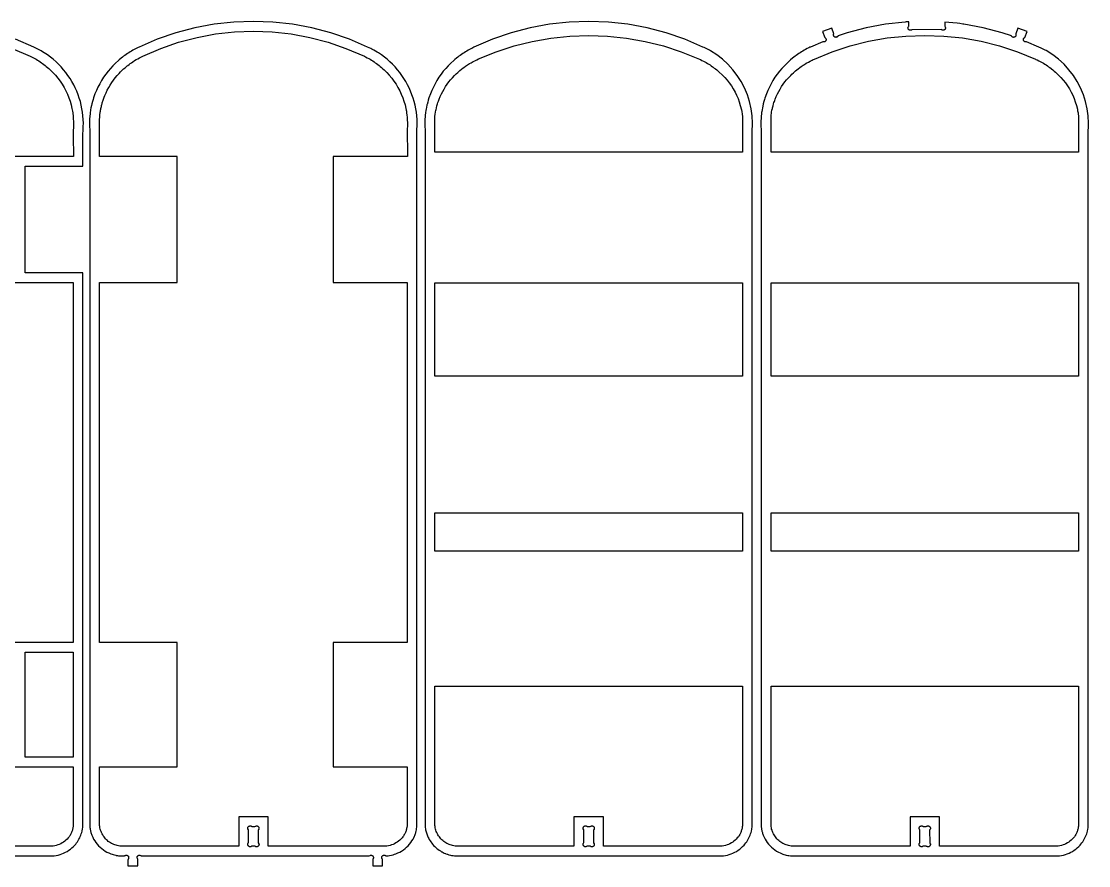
# Model space of a CAD drawing. Extents: x 141.1 to 183.9, y -70.4 to -35.8.
# Drawn here: x 170.03 to 183.63, y -58.2 to -47.43 of the extents above; entities that cross this region are included whole.
import ezdxf

# ---------------------------------------------------------------- set-up
doc = ezdxf.new("R2010")
doc.units = 0
doc.layers.add('SECTIONCUTEDGES', color=18, linetype='CONTINUOUS')

msp = doc.modelspace()

# ---------------------------------------------------------------- linework, layer by layer
at = {"layer": 'SECTIONCUTEDGES'}
for points in [[(171.392, -58.198), (171.517, -58.198), (171.517, -58.116), (171.516, -58.114), (171.513, -58.108), (171.51, -58.103), (171.509, -58.101), (171.508, -58.098), (171.508, -58.095), (171.508, -58.092), (171.508, -58.091), (171.509, -58.088), (171.51, -58.085), (171.511, -58.082), (171.512, -58.079), (171.514, -58.077), (171.516, -58.075), (171.518, -58.073), (171.52, -58.071), (171.522, -58.069), (171.525, -58.067), (171.527, -58.066), (171.53, -58.065), (171.535, -58.064), (171.539, -58.064), (171.542, -58.064), (171.545, -58.064), (171.55, -58.066), (171.552, -58.066), (171.557, -58.069), (171.561, -58.073), (171.561, -58.073), (174.466, -58.073), (174.467, -58.073), (174.477, -58.067), (174.481, -58.065), (174.482, -58.065), (174.485, -58.064), (174.488, -58.064), (174.49, -58.064), (174.492, -58.064), (174.495, -58.064), (174.497, -58.065), (174.499, -58.066), (174.501, -58.067), (174.503, -58.068), (174.505, -58.069), (174.507, -58.07), (174.509, -58.072), (174.51, -58.073), (174.512, -58.075), (174.514, -58.078), (174.515, -58.08), (174.517, -58.083), (174.518, -58.086), (174.519, -58.09), (174.519, -58.091), (174.519, -58.095), (174.519, -58.098), (174.519, -58.101), (174.518, -58.103), (174.517, -58.106), (174.516, -58.109), (174.514, -58.112), (174.513, -58.113), (174.511, -58.115), (174.511, -58.116), (174.51, -58.117), (174.51, -58.198), (174.635, -58.198), (174.635, -58.117), (174.634, -58.115), (174.628, -58.105), (174.627, -58.102), (174.626, -58.099), (174.626, -58.096), (174.626, -58.093), (174.626, -58.091), (174.626, -58.088), (174.627, -58.086), (174.628, -58.084), (174.628, -58.082), (174.63, -58.08), (174.631, -58.078), (174.632, -58.076), (174.634, -58.074), (174.635, -58.073), (174.637, -58.071), (174.64, -58.069), (174.643, -58.067), (174.647, -58.065), (174.652, -58.064), (174.653, -58.064), (174.658, -58.064), (174.663, -58.064), (174.664, -58.065), (174.669, -58.066), (174.673, -58.068), (174.678, -58.072), (174.68, -58.073), (174.684, -58.074), (174.688, -58.074), (174.706, -58.072), (174.725, -58.069), (174.75, -58.064), (174.773, -58.058), (174.79, -58.052), (174.804, -58.047), (174.831, -58.036), (174.855, -58.024), (174.878, -58.011), (174.901, -57.996), (174.922, -57.98), (174.942, -57.962), (174.961, -57.944), (174.979, -57.924), (174.996, -57.903), (175.011, -57.881), (175.025, -57.858), (175.034, -57.841), (175.042, -57.823), (175.047, -57.812), (175.051, -57.8), (175.055, -57.788), (175.059, -57.777), (175.062, -57.765), (175.064, -57.759), (175.068, -57.739), (175.07, -57.728), (175.073, -57.703), (175.073, -57.697), (175.073, -48.837), (175.074, -48.819), (175.074, -48.81), (175.078, -48.763), (175.078, -48.754), (175.078, -48.731), (175.077, -48.685), (175.073, -48.638), (175.068, -48.592), (175.06, -48.547), (175.051, -48.501), (175.04, -48.456), (175.027, -48.412), (175.011, -48.368), (174.994, -48.325), (174.976, -48.282), (174.955, -48.241), (174.933, -48.2), (174.908, -48.161), (174.883, -48.122), (174.855, -48.085), (174.826, -48.049), (174.796, -48.014), (174.764, -47.98), (174.73, -47.948), (174.695, -47.917), (174.659, -47.888), (174.622, -47.861), (174.584, -47.835), (174.569, -47.826), (174.546, -47.812), (174.524, -47.799), (174.5, -47.787), (174.485, -47.779), (174.465, -47.769), (174.446, -47.76), (174.215, -47.661), (173.978, -47.579), (173.736, -47.515), (173.489, -47.469), (173.24, -47.442), (172.99, -47.433), (172.74, -47.442), (172.491, -47.469), (172.244, -47.515), (172.002, -47.579), (171.765, -47.661), (171.535, -47.76), (171.524, -47.765), (171.488, -47.783), (171.47, -47.793), (171.453, -47.802), (171.436, -47.812), (171.419, -47.823), (171.402, -47.833), (171.385, -47.844), (171.369, -47.855), (171.353, -47.867), (171.337, -47.878), (171.321, -47.89), (171.305, -47.903), (171.281, -47.923), (171.27, -47.932), (171.235, -47.964), (171.201, -47.998), (171.168, -48.033), (171.138, -48.07), (171.109, -48.107), (171.081, -48.146), (171.056, -48.187), (171.032, -48.228), (171.01, -48.27), (170.99, -48.314), (170.972, -48.358), (170.954, -48.41), (170.948, -48.428), (170.941, -48.454), (170.933, -48.484), (170.928, -48.507), (170.921, -48.537), (170.917, -48.559), (170.915, -48.571), (170.912, -48.593), (170.909, -48.615), (170.907, -48.637), (170.906, -48.649), (170.904, -48.671), (170.903, -48.7), (170.902, -48.729), (170.902, -48.74), (170.903, -48.766), (170.903, -48.783), (170.905, -48.808), (170.906, -48.834), (170.907, -48.842), (170.907, -57.7), (170.907, -57.704), (170.908, -57.713), (170.91, -57.725), (170.911, -57.735), (170.913, -57.746), (170.916, -57.756), (170.918, -57.766), (170.921, -57.776), (170.924, -57.787), (170.928, -57.797), (170.931, -57.807), (170.935, -57.816), (170.939, -57.826), (170.944, -57.836), (170.949, -57.846), (170.955, -57.858), (170.969, -57.881), (170.984, -57.903), (171.001, -57.924), (171.019, -57.944), (171.038, -57.962), (171.058, -57.98), (171.079, -57.996), (171.102, -58.011), (171.125, -58.024), (171.149, -58.036), (171.175, -58.047), (171.189, -58.052), (171.203, -58.057), (171.219, -58.061), (171.236, -58.065), (171.24, -58.066), (171.259, -58.069), (171.273, -58.071), (171.291, -58.073), (171.312, -58.074), (171.316, -58.074), (171.33, -58.073), (171.344, -58.073), (171.348, -58.071), (171.351, -58.07), (171.357, -58.067), (171.359, -58.066), (171.363, -58.065), (171.366, -58.064), (171.369, -58.064), (171.373, -58.064), (171.376, -58.064), (171.379, -58.065), (171.382, -58.066), (171.385, -58.068), (171.388, -58.069), (171.39, -58.071), (171.393, -58.073), (171.395, -58.076), (171.397, -58.078), (171.398, -58.081), (171.399, -58.084), (171.4, -58.087), (171.401, -58.09), (171.401, -58.093), (171.401, -58.097), (171.401, -58.1), (171.4, -58.103), (171.4, -58.106), (171.398, -58.109), (171.395, -58.114), (171.393, -58.117), (171.392, -58.117)], [(175.515, -58.066), (175.53, -58.069), (175.537, -58.07), (175.552, -58.072), (175.567, -58.073), (178.957, -58.073), (178.98, -58.071), (179.004, -58.067), (179.029, -58.062), (179.053, -58.056), (179.077, -58.048), (179.1, -58.038), (179.123, -58.027), (179.144, -58.015), (179.165, -58.002), (179.186, -57.987), (179.205, -57.971), (179.223, -57.954), (179.241, -57.936), (179.253, -57.922), (179.264, -57.907), (179.275, -57.892), (179.285, -57.876), (179.295, -57.86), (179.303, -57.844), (179.311, -57.827), (179.319, -57.81), (179.325, -57.792), (179.331, -57.775), (179.336, -57.757), (179.341, -57.733), (179.342, -57.724), (179.345, -57.708), (179.346, -57.701), (179.346, -57.697), (179.346, -48.838), (179.346, -48.829), (179.347, -48.807), (179.35, -48.771), (179.351, -48.744), (179.351, -48.731), (179.346, -48.638), (179.333, -48.547), (179.312, -48.456), (179.284, -48.368), (179.248, -48.282), (179.205, -48.2), (179.155, -48.122), (179.099, -48.049), (179.036, -47.98), (178.968, -47.917), (178.894, -47.861), (178.813, -47.809), (178.801, -47.801), (178.777, -47.789), (178.735, -47.768), (178.718, -47.76), (178.487, -47.661), (178.25, -47.579), (178.008, -47.515), (177.762, -47.469), (177.513, -47.442), (177.262, -47.433), (177.012, -47.442), (176.763, -47.469), (176.517, -47.515), (176.274, -47.579), (176.038, -47.661), (175.799, -47.763), (175.788, -47.769), (175.772, -47.777), (175.76, -47.783), (175.743, -47.793), (175.725, -47.802), (175.708, -47.812), (175.691, -47.823), (175.674, -47.833), (175.658, -47.844), (175.642, -47.855), (175.625, -47.867), (175.609, -47.878), (175.594, -47.89), (175.578, -47.903), (175.555, -47.921), (175.542, -47.932), (175.507, -47.964), (175.473, -47.998), (175.441, -48.033), (175.41, -48.07), (175.381, -48.107), (175.354, -48.146), (175.328, -48.187), (175.305, -48.228), (175.283, -48.27), (175.263, -48.314), (175.245, -48.358), (175.226, -48.41), (175.218, -48.436), (175.211, -48.462), (175.204, -48.492), (175.202, -48.499), (175.195, -48.53), (175.192, -48.548), (175.188, -48.571), (175.185, -48.593), (175.183, -48.604), (175.18, -48.626), (175.178, -48.649), (175.176, -48.682), (175.175, -48.711), (175.174, -48.734), (175.175, -48.761), (175.176, -48.787), (175.178, -48.804), (175.178, -48.821), (175.179, -48.842), (175.179, -57.698), (175.18, -57.712), (175.182, -57.726), (175.185, -57.739), (175.187, -57.752), (175.191, -57.765), (175.194, -57.778), (175.198, -57.791), (175.203, -57.804), (175.208, -57.816), (175.213, -57.828), (175.219, -57.84), (175.225, -57.852), (175.231, -57.864), (175.241, -57.88), (175.251, -57.895), (175.263, -57.91), (175.274, -57.925), (175.287, -57.939), (175.3, -57.952), (175.313, -57.965), (175.328, -57.977), (175.342, -57.989), (175.357, -58), (175.373, -58.01), (175.389, -58.02), (175.396, -58.023), (175.409, -58.03), (175.423, -58.037), (175.436, -58.043), (175.443, -58.046), (175.458, -58.051), (175.465, -58.053), (175.479, -58.058), (175.486, -58.06), (175.501, -58.063)], [(179.799, -58.067), (179.813, -58.069), (179.832, -58.072), (179.849, -58.073), (183.239, -58.073), (183.261, -58.071), (183.286, -58.067), (183.31, -58.062), (183.335, -58.056), (183.358, -58.048), (183.382, -58.038), (183.404, -58.027), (183.426, -58.015), (183.447, -58.002), (183.467, -57.987), (183.487, -57.971), (183.505, -57.954), (183.522, -57.936), (183.534, -57.922), (183.546, -57.907), (183.557, -57.892), (183.567, -57.876), (183.576, -57.86), (183.585, -57.844), (183.593, -57.827), (183.6, -57.81), (183.607, -57.792), (183.612, -57.775), (183.617, -57.757), (183.623, -57.731), (183.626, -57.714), (183.627, -57.704), (183.627, -57.697), (183.627, -48.838), (183.628, -48.815), (183.63, -48.793), (183.631, -48.78), (183.632, -48.753), (183.632, -48.733), (183.627, -48.638), (183.614, -48.547), (183.594, -48.456), (183.565, -48.368), (183.53, -48.282), (183.487, -48.2), (183.437, -48.122), (183.38, -48.049), (183.318, -47.98), (183.249, -47.917), (183.176, -47.861), (183.091, -47.806), (183.077, -47.799), (183.071, -47.795), (183.029, -47.774), (182.999, -47.76), (182.842, -47.693), (182.831, -47.695), (182.827, -47.695), (182.824, -47.694), (182.821, -47.693), (182.819, -47.693), (182.816, -47.691), (182.814, -47.69), (182.811, -47.688), (182.809, -47.685), (182.807, -47.683), (182.805, -47.68), (182.804, -47.677), (182.803, -47.674), (182.802, -47.671), (182.802, -47.667), (182.802, -47.664), (182.802, -47.661), (182.803, -47.658), (182.804, -47.653), (182.806, -47.65), (182.808, -47.646), (182.809, -47.645), (182.814, -47.641), (182.817, -47.639), (182.819, -47.639), (182.82, -47.638), (182.847, -47.561), (182.729, -47.52), (182.704, -47.592), (182.705, -47.603), (182.706, -47.607), (182.706, -47.612), (182.705, -47.615), (182.704, -47.618), (182.703, -47.62), (182.702, -47.622), (182.701, -47.624), (182.7, -47.626), (182.698, -47.627), (182.696, -47.629), (182.695, -47.63), (182.693, -47.632), (182.691, -47.633), (182.689, -47.634), (182.687, -47.635), (182.683, -47.636), (182.679, -47.636), (182.676, -47.637), (182.672, -47.636), (182.669, -47.636), (182.666, -47.635), (182.664, -47.634), (182.661, -47.633), (182.658, -47.631), (182.656, -47.629), (182.653, -47.627), (182.652, -47.626), (182.65, -47.623), (182.649, -47.622), (182.648, -47.62), (182.648, -47.619), (182.532, -47.579), (182.29, -47.515), (182.04, -47.469), (182.027, -47.467), (181.992, -47.462), (181.958, -47.458), (181.903, -47.453), (181.849, -47.448), (181.799, -47.442), (181.8, -47.495), (181.804, -47.503), (181.806, -47.508), (181.807, -47.51), (181.808, -47.514), (181.808, -47.517), (181.808, -47.521), (181.807, -47.524), (181.806, -47.527), (181.805, -47.53), (181.803, -47.533), (181.8, -47.538), (181.798, -47.54), (181.793, -47.543), (181.788, -47.546), (181.784, -47.547), (181.779, -47.547), (181.775, -47.547), (181.772, -47.547), (181.768, -47.546), (181.761, -47.543), (181.757, -47.54), (181.756, -47.539), (181.755, -47.538), (181.382, -47.539), (181.379, -47.542), (181.376, -47.544), (181.373, -47.545), (181.37, -47.546), (181.368, -47.547), (181.365, -47.547), (181.361, -47.547), (181.358, -47.547), (181.356, -47.547), (181.353, -47.546), (181.35, -47.545), (181.348, -47.545), (181.345, -47.543), (181.342, -47.541), (181.34, -47.539), (181.338, -47.537), (181.336, -47.534), (181.334, -47.531), (181.332, -47.527), (181.331, -47.522), (181.33, -47.516), (181.331, -47.511), (181.332, -47.508), (181.337, -47.5), (181.339, -47.495), (181.339, -47.494), (181.339, -47.44), (181.309, -47.441), (181.294, -47.442), (181.045, -47.469), (180.799, -47.515), (180.557, -47.579), (180.44, -47.619), (180.439, -47.62), (180.43, -47.63), (180.426, -47.633), (180.423, -47.635), (180.421, -47.636), (180.418, -47.636), (180.416, -47.636), (180.414, -47.637), (180.412, -47.637), (180.409, -47.636), (180.407, -47.636), (180.405, -47.636), (180.403, -47.635), (180.4, -47.634), (180.398, -47.633), (180.396, -47.632), (180.393, -47.63), (180.391, -47.628), (180.388, -47.625), (180.387, -47.624), (180.385, -47.621), (180.384, -47.618), (180.383, -47.615), (180.382, -47.611), (180.381, -47.608), (180.381, -47.605), (180.382, -47.601), (180.382, -47.598), (180.384, -47.594), (180.384, -47.593), (180.384, -47.592), (180.359, -47.52), (180.241, -47.561), (180.269, -47.638), (180.27, -47.639), (180.278, -47.646), (180.281, -47.649), (180.283, -47.652), (180.284, -47.654), (180.285, -47.658), (180.286, -47.661), (180.286, -47.662), (180.286, -47.666), (180.286, -47.669), (180.286, -47.672), (180.285, -47.675), (180.283, -47.678), (180.282, -47.681), (180.28, -47.684), (180.278, -47.686), (180.276, -47.688), (180.273, -47.69), (180.27, -47.692), (180.266, -47.694), (180.263, -47.695), (180.258, -47.696), (180.254, -47.696), (180.25, -47.695), (180.246, -47.694), (180.245, -47.693), (180.244, -47.693), (180.089, -47.76), (180.079, -47.764), (180.068, -47.77), (180.046, -47.781), (180.024, -47.793), (180.007, -47.802), (179.99, -47.812), (179.973, -47.823), (179.956, -47.833), (179.939, -47.844), (179.923, -47.855), (179.907, -47.867), (179.891, -47.878), (179.875, -47.89), (179.859, -47.903), (179.833, -47.924), (179.827, -47.93), (179.789, -47.964), (179.755, -47.998), (179.722, -48.033), (179.692, -48.07), (179.663, -48.107), (179.635, -48.146), (179.61, -48.187), (179.586, -48.228), (179.564, -48.27), (179.544, -48.314), (179.526, -48.358), (179.507, -48.414), (179.502, -48.428), (179.495, -48.454), (179.487, -48.484), (179.48, -48.515), (179.475, -48.537), (179.471, -48.559), (179.468, -48.582), (179.466, -48.593), (179.463, -48.615), (179.461, -48.637), (179.459, -48.66), (179.458, -48.671), (179.457, -48.7), (179.456, -48.711), (179.456, -48.734), (179.456, -48.753), (179.457, -48.778), (179.459, -48.804), (179.46, -48.812), (179.46, -48.838), (179.461, -57.7), (179.461, -57.705), (179.463, -57.717), (179.464, -57.725), (179.465, -57.735), (179.467, -57.746), (179.47, -57.756), (179.472, -57.766), (179.475, -57.776), (179.478, -57.787), (179.482, -57.797), (179.485, -57.807), (179.489, -57.816), (179.493, -57.826), (179.498, -57.836), (179.506, -57.851), (179.509, -57.858), (179.523, -57.881), (179.538, -57.903), (179.555, -57.924), (179.573, -57.944), (179.592, -57.962), (179.612, -57.98), (179.633, -57.996), (179.656, -58.011), (179.679, -58.024), (179.703, -58.036), (179.728, -58.047), (179.734, -58.049), (179.75, -58.054), (179.764, -58.059), (179.78, -58.063)], [(171.271, -57.945), (171.256, -57.941), (171.241, -57.938), (171.226, -57.933), (171.211, -57.927), (171.196, -57.921), (171.182, -57.914), (171.168, -57.906), (171.155, -57.897), (171.142, -57.888), (171.13, -57.878), (171.119, -57.867), (171.107, -57.855), (171.097, -57.843), (171.087, -57.831), (171.078, -57.818), (171.07, -57.804), (171.062, -57.79), (171.055, -57.776), (171.049, -57.761), (171.044, -57.746), (171.039, -57.731), (171.036, -57.715), (171.032, -57.691), (171.031, -57.689), (171.031, -56.939), (172.019, -56.939), (172.019, -55.353), (171.031, -55.353), (171.031, -50.764), (172.019, -50.764), (172.019, -49.157), (171.028, -49.157), (171.029, -49.056), (171.03, -48.936), (171.03, -48.9), (171.029, -48.84), (171.028, -48.758), (171.028, -48.732), (171.029, -48.712), (171.03, -48.692), (171.031, -48.671), (171.032, -48.661), (171.033, -48.641), (171.036, -48.621), (171.038, -48.601), (171.04, -48.589), (171.041, -48.577), (171.043, -48.565), (171.046, -48.554), (171.048, -48.542), (171.05, -48.53), (171.053, -48.518), (171.056, -48.507), (171.059, -48.495), (171.062, -48.484), (171.065, -48.472), (171.069, -48.458), (171.072, -48.449), (171.08, -48.427), (171.089, -48.401), (171.097, -48.38), (171.113, -48.344), (171.129, -48.31), (171.147, -48.277), (171.166, -48.245), (171.186, -48.214), (171.208, -48.183), (171.23, -48.154), (171.254, -48.125), (171.28, -48.096), (171.298, -48.078), (171.312, -48.063), (171.337, -48.04), (171.355, -48.024), (171.37, -48.012), (171.384, -48), (171.392, -47.994), (171.406, -47.982), (171.421, -47.971), (171.437, -47.96), (171.456, -47.947), (171.476, -47.934), (171.497, -47.921), (171.517, -47.909), (171.538, -47.898), (171.572, -47.88), (171.583, -47.875), (171.81, -47.777), (172.038, -47.699), (172.272, -47.637), (172.509, -47.593), (172.749, -47.566), (172.99, -47.557), (173.231, -47.566), (173.471, -47.593), (173.708, -47.637), (173.942, -47.699), (174.17, -47.777), (174.404, -47.878), (174.42, -47.886), (174.439, -47.896), (174.459, -47.907), (174.477, -47.917), (174.494, -47.928), (174.51, -47.938), (174.527, -47.949), (174.543, -47.96), (174.559, -47.972), (174.575, -47.984), (174.591, -47.996), (174.606, -48.008), (174.622, -48.021), (174.637, -48.034), (174.655, -48.051), (174.69, -48.086), (174.722, -48.121), (174.753, -48.158), (174.781, -48.196), (174.808, -48.235), (174.832, -48.276), (174.854, -48.319), (174.875, -48.362), (174.893, -48.406), (174.908, -48.451), (174.922, -48.497), (174.933, -48.543), (174.937, -48.564), (174.94, -48.58), (174.943, -48.601), (174.946, -48.628), (174.949, -48.656), (174.95, -48.685), (174.952, -48.729), (174.952, -48.773), (174.951, -48.799), (174.952, -49.157), (174.008, -49.157), (174.008, -50.764), (174.949, -50.764), (174.949, -55.353), (174.008, -55.353), (174.008, -56.939), (174.949, -56.939), (174.949, -57.688), (174.945, -57.713), (174.943, -57.723), (174.941, -57.734), (174.938, -57.744), (174.935, -57.754), (174.931, -57.764), (174.927, -57.773), (174.923, -57.783), (174.918, -57.793), (174.913, -57.802), (174.908, -57.811), (174.902, -57.82), (174.896, -57.828), (174.884, -57.844), (174.87, -57.859), (174.856, -57.873), (174.84, -57.886), (174.824, -57.898), (174.807, -57.908), (174.789, -57.918), (174.771, -57.926), (174.752, -57.933), (174.733, -57.939), (174.713, -57.944), (174.691, -57.947), (174.685, -57.948), (174.677, -57.948), (173.177, -57.948), (173.177, -57.574), (172.803, -57.574), (172.803, -57.948), (171.301, -57.948), (171.287, -57.947)], [(175.304, -49.1), (175.304, -48.644), (175.307, -48.615), (175.311, -48.591), (175.316, -48.567), (175.317, -48.559), (175.323, -48.534), (175.329, -48.509), (175.336, -48.486), (175.341, -48.469), (175.348, -48.45), (175.357, -48.425), (175.371, -48.392), (175.386, -48.359), (175.402, -48.327), (175.42, -48.296), (175.438, -48.265), (175.459, -48.235), (175.48, -48.206), (175.503, -48.178), (175.527, -48.151), (175.552, -48.124), (175.575, -48.102), (175.595, -48.083), (175.621, -48.061), (175.642, -48.043), (175.664, -48.026), (175.671, -48.021), (175.694, -48.005), (175.719, -47.988), (175.744, -47.972), (175.764, -47.96), (175.79, -47.946), (175.811, -47.935), (175.837, -47.922), (175.857, -47.912), (176.082, -47.821), (176.311, -47.746), (176.544, -47.688), (176.781, -47.646), (177.021, -47.62), (177.262, -47.612), (177.504, -47.62), (177.744, -47.646), (177.981, -47.688), (178.214, -47.746), (178.442, -47.821), (178.674, -47.915), (178.686, -47.921), (178.704, -47.93), (178.723, -47.94), (178.741, -47.949), (178.758, -47.959), (178.775, -47.969), (178.791, -47.979), (178.808, -47.989), (178.824, -48), (178.84, -48.011), (178.848, -48.017), (178.863, -48.028), (178.879, -48.04), (178.894, -48.052), (178.909, -48.065), (178.925, -48.079), (178.962, -48.114), (178.995, -48.147), (179.025, -48.182), (179.054, -48.218), (179.08, -48.256), (179.105, -48.295), (179.127, -48.335), (179.147, -48.376), (179.165, -48.418), (179.181, -48.461), (179.194, -48.504), (179.208, -48.56), (179.213, -48.584), (179.218, -48.617), (179.221, -48.645), (179.221, -49.1)], [(179.585, -49.1), (179.585, -48.645), (179.587, -48.626), (179.59, -48.607), (179.593, -48.591), (179.597, -48.567), (179.602, -48.542), (179.604, -48.534), (179.611, -48.509), (179.617, -48.486), (179.623, -48.469), (179.628, -48.455), (179.632, -48.443), (179.639, -48.425), (179.652, -48.392), (179.667, -48.359), (179.683, -48.327), (179.701, -48.296), (179.72, -48.265), (179.74, -48.235), (179.762, -48.206), (179.784, -48.178), (179.808, -48.151), (179.836, -48.122), (179.851, -48.107), (179.87, -48.089), (179.884, -48.076), (179.898, -48.064), (179.916, -48.049), (179.931, -48.038), (179.953, -48.021), (179.968, -48.01), (179.996, -47.991), (180.01, -47.982), (180.035, -47.966), (180.061, -47.952), (180.082, -47.94), (180.108, -47.927), (180.124, -47.919), (180.138, -47.913), (180.364, -47.821), (180.592, -47.746), (180.826, -47.687), (181.063, -47.645), (181.303, -47.62), (181.544, -47.612), (181.785, -47.62), (182.025, -47.645), (182.262, -47.687), (182.496, -47.746), (182.724, -47.821), (182.953, -47.914), (182.961, -47.918), (182.976, -47.925), (182.996, -47.935), (183.014, -47.944), (183.031, -47.954), (183.048, -47.963), (183.056, -47.968), (183.073, -47.979), (183.089, -47.989), (183.106, -48), (183.122, -48.011), (183.137, -48.023), (183.153, -48.034), (183.16, -48.04), (183.176, -48.052), (183.194, -48.068), (183.209, -48.081), (183.244, -48.113), (183.276, -48.147), (183.307, -48.182), (183.335, -48.218), (183.362, -48.256), (183.386, -48.295), (183.408, -48.335), (183.429, -48.376), (183.447, -48.418), (183.462, -48.461), (183.476, -48.504), (183.488, -48.551), (183.492, -48.572), (183.497, -48.598), (183.498, -48.607), (183.503, -48.645), (183.503, -49.1)], [(175.303, -51.957), (175.303, -50.768), (179.221, -50.768), (179.221, -51.957)], [(179.585, -51.957), (179.585, -50.768), (183.503, -50.768), (183.503, -51.957)], [(175.304, -54.186), (175.304, -53.701), (179.221, -53.701), (179.221, -54.186)], [(179.585, -54.186), (179.585, -53.701), (183.503, -53.701), (183.503, -54.186)], [(170.083, -56.814), (170.083, -55.477), (170.695, -55.477), (170.695, -56.814)], [(175.544, -57.945), (175.528, -57.941), (175.513, -57.938), (175.498, -57.933), (175.483, -57.927), (175.469, -57.921), (175.455, -57.914), (175.441, -57.906), (175.428, -57.897), (175.415, -57.888), (175.403, -57.878), (175.391, -57.867), (175.38, -57.855), (175.369, -57.843), (175.36, -57.831), (175.35, -57.818), (175.342, -57.804), (175.334, -57.79), (175.328, -57.776), (175.321, -57.761), (175.316, -57.746), (175.312, -57.731), (175.308, -57.715), (175.305, -57.696), (175.304, -57.691), (175.304, -57.687), (175.304, -55.911), (179.221, -55.911), (179.221, -57.689), (179.219, -57.703), (179.218, -57.712), (179.216, -57.723), (179.213, -57.734), (179.211, -57.744), (179.207, -57.754), (179.204, -57.764), (179.2, -57.773), (179.196, -57.783), (179.191, -57.793), (179.186, -57.802), (179.18, -57.811), (179.175, -57.82), (179.169, -57.828), (179.156, -57.844), (179.143, -57.859), (179.128, -57.873), (179.113, -57.886), (179.097, -57.898), (179.08, -57.908), (179.062, -57.918), (179.044, -57.926), (179.025, -57.933), (179.006, -57.939), (178.986, -57.944), (178.963, -57.947), (178.953, -57.948), (178.95, -57.948), (177.45, -57.948), (177.45, -57.574), (177.075, -57.574), (177.075, -57.948), (175.573, -57.948), (175.56, -57.947)], [(179.825, -57.945), (179.81, -57.942), (179.795, -57.938), (179.78, -57.933), (179.765, -57.927), (179.75, -57.921), (179.736, -57.914), (179.722, -57.906), (179.709, -57.897), (179.696, -57.888), (179.684, -57.878), (179.673, -57.867), (179.661, -57.855), (179.651, -57.843), (179.641, -57.831), (179.632, -57.818), (179.624, -57.804), (179.616, -57.79), (179.609, -57.776), (179.603, -57.761), (179.598, -57.746), (179.593, -57.731), (179.59, -57.715), (179.587, -57.7), (179.586, -57.691), (179.585, -57.688), (179.585, -55.911), (183.503, -55.911), (183.503, -57.688), (183.502, -57.694), (183.5, -57.707), (183.499, -57.713), (183.497, -57.723), (183.495, -57.734), (183.492, -57.744), (183.489, -57.754), (183.485, -57.764), (183.481, -57.774), (183.477, -57.783), (183.472, -57.793), (183.467, -57.802), (183.462, -57.811), (183.456, -57.82), (183.45, -57.828), (183.438, -57.844), (183.424, -57.859), (183.41, -57.873), (183.394, -57.886), (183.378, -57.898), (183.361, -57.908), (183.343, -57.918), (183.325, -57.926), (183.306, -57.933), (183.287, -57.939), (183.267, -57.944), (183.244, -57.947), (183.234, -57.948), (183.231, -57.948), (181.731, -57.948), (181.731, -57.574), (181.357, -57.574), (181.357, -57.948), (179.855, -57.948), (179.841, -57.947)], [(172.946, -57.957), (172.941, -57.956), (172.938, -57.955), (172.935, -57.954), (172.933, -57.952), (172.931, -57.951), (172.929, -57.949), (172.927, -57.947), (172.925, -57.945), (172.923, -57.943), (172.922, -57.94), (172.921, -57.938), (172.92, -57.935), (172.919, -57.932), (172.919, -57.93), (172.919, -57.926), (172.919, -57.922), (172.92, -57.918), (172.921, -57.916), (172.922, -57.912), (172.924, -57.908), (172.926, -57.906), (172.927, -57.905), (172.928, -57.904), (172.928, -57.742), (172.926, -57.739), (172.92, -57.729), (172.92, -57.728), (172.919, -57.725), (172.918, -57.722), (172.918, -57.72), (172.919, -57.716), (172.919, -57.714), (172.92, -57.712), (172.92, -57.71), (172.921, -57.708), (172.922, -57.706), (172.924, -57.704), (172.925, -57.702), (172.926, -57.7), (172.928, -57.698), (172.93, -57.697), (172.933, -57.695), (172.936, -57.693), (172.939, -57.692), (172.943, -57.691), (172.946, -57.69), (172.949, -57.69), (172.953, -57.69), (172.956, -57.69), (172.958, -57.691), (172.961, -57.692), (172.964, -57.693), (172.967, -57.695), (172.968, -57.696), (172.971, -57.699), (172.972, -57.699), (173.009, -57.699), (173.01, -57.698), (173.022, -57.692), (173.025, -57.69), (173.027, -57.69), (173.03, -57.69), (173.032, -57.69), (173.035, -57.69), (173.037, -57.69), (173.039, -57.691), (173.041, -57.692), (173.043, -57.693), (173.046, -57.694), (173.047, -57.695), (173.049, -57.696), (173.051, -57.698), (173.053, -57.699), (173.054, -57.701), (173.057, -57.704), (173.058, -57.707), (173.06, -57.71), (173.06, -57.712), (173.061, -57.715), (173.061, -57.719), (173.062, -57.722), (173.061, -57.726), (173.061, -57.729), (173.06, -57.732), (173.058, -57.735), (173.057, -57.737), (173.055, -57.739), (173.053, -57.742), (173.052, -57.743), (173.053, -57.905), (173.06, -57.918), (173.06, -57.919), (173.061, -57.922), (173.062, -57.925), (173.062, -57.928), (173.061, -57.931), (173.061, -57.933), (173.06, -57.935), (173.059, -57.937), (173.059, -57.939), (173.058, -57.941), (173.056, -57.943), (173.055, -57.945), (173.053, -57.947), (173.052, -57.949), (173.05, -57.95), (173.048, -57.952), (173.045, -57.953), (173.042, -57.955), (173.039, -57.956), (173.036, -57.957), (173.032, -57.957), (173.029, -57.957), (173.026, -57.957), (173.022, -57.956), (173.021, -57.956), (173.018, -57.955), (173.015, -57.953), (173.012, -57.951), (173.01, -57.95), (173.009, -57.949), (173.008, -57.948), (172.971, -57.948), (172.969, -57.949), (172.958, -57.956), (172.955, -57.957), (172.954, -57.957), (172.951, -57.957)], [(177.216, -57.957), (177.213, -57.956), (177.209, -57.954), (177.205, -57.952), (177.203, -57.951), (177.201, -57.949), (177.199, -57.947), (177.197, -57.944), (177.195, -57.942), (177.194, -57.94), (177.193, -57.937), (177.192, -57.934), (177.191, -57.931), (177.191, -57.929), (177.191, -57.926), (177.191, -57.923), (177.192, -57.918), (177.193, -57.914), (177.194, -57.913), (177.196, -57.909), (177.2, -57.904), (177.2, -57.742), (177.199, -57.741), (177.193, -57.729), (177.192, -57.726), (177.191, -57.723), (177.191, -57.72), (177.191, -57.716), (177.192, -57.714), (177.192, -57.712), (177.193, -57.71), (177.194, -57.708), (177.195, -57.706), (177.196, -57.704), (177.197, -57.702), (177.199, -57.7), (177.201, -57.698), (177.202, -57.697), (177.204, -57.696), (177.207, -57.694), (177.21, -57.692), (177.213, -57.691), (177.217, -57.69), (177.22, -57.69), (177.223, -57.69), (177.227, -57.69), (177.228, -57.69), (177.232, -57.691), (177.235, -57.692), (177.238, -57.694), (177.241, -57.696), (177.242, -57.697), (177.243, -57.698), (177.244, -57.699), (177.244, -57.699), (177.282, -57.698), (177.294, -57.692), (177.295, -57.691), (177.298, -57.69), (177.302, -57.69), (177.305, -57.69), (177.307, -57.69), (177.309, -57.69), (177.312, -57.691), (177.314, -57.692), (177.316, -57.693), (177.318, -57.694), (177.32, -57.695), (177.322, -57.696), (177.324, -57.698), (177.325, -57.699), (177.327, -57.701), (177.329, -57.704), (177.331, -57.707), (177.332, -57.71), (177.333, -57.712), (177.333, -57.715), (177.334, -57.719), (177.334, -57.721), (177.334, -57.724), (177.333, -57.727), (177.333, -57.73), (177.331, -57.734), (177.33, -57.737), (177.328, -57.739), (177.326, -57.741), (177.325, -57.742), (177.325, -57.743), (177.325, -57.905), (177.332, -57.918), (177.332, -57.919), (177.333, -57.922), (177.334, -57.925), (177.334, -57.928), (177.334, -57.931), (177.333, -57.933), (177.333, -57.935), (177.332, -57.937), (177.331, -57.939), (177.33, -57.941), (177.329, -57.943), (177.327, -57.945), (177.326, -57.947), (177.324, -57.949), (177.323, -57.95), (177.319, -57.953), (177.318, -57.953), (177.315, -57.955), (177.312, -57.956), (177.308, -57.957), (177.307, -57.957), (177.303, -57.957), (177.3, -57.957), (177.296, -57.957), (177.293, -57.956), (177.29, -57.955), (177.287, -57.953), (177.284, -57.951), (177.281, -57.949), (177.281, -57.948), (177.244, -57.948), (177.243, -57.949), (177.232, -57.955), (177.229, -57.956), (177.227, -57.957), (177.224, -57.957), (177.221, -57.957)], [(181.499, -57.957), (181.496, -57.956), (181.493, -57.955), (181.49, -57.954), (181.487, -57.952), (181.484, -57.951), (181.482, -57.949), (181.481, -57.947), (181.479, -57.945), (181.478, -57.944), (181.477, -57.942), (181.475, -57.939), (181.475, -57.937), (181.474, -57.935), (181.473, -57.933), (181.473, -57.93), (181.472, -57.928), (181.472, -57.924), (181.473, -57.92), (181.473, -57.919), (181.474, -57.915), (181.476, -57.912), (181.477, -57.909), (181.48, -57.906), (181.481, -57.905), (181.482, -57.904), (181.481, -57.742), (181.478, -57.735), (181.475, -57.729), (181.474, -57.726), (181.473, -57.724), (181.473, -57.721), (181.473, -57.719), (181.473, -57.716), (181.473, -57.714), (181.474, -57.711), (181.475, -57.708), (181.477, -57.705), (181.478, -57.703), (181.48, -57.701), (181.482, -57.698), (181.484, -57.696), (181.487, -57.695), (181.489, -57.693), (181.492, -57.692), (181.495, -57.691), (181.499, -57.69), (181.504, -57.69), (181.505, -57.69), (181.51, -57.69), (181.514, -57.691), (181.516, -57.692), (181.521, -57.695), (181.524, -57.697), (181.525, -57.698), (181.526, -57.699), (181.563, -57.699), (181.568, -57.696), (181.576, -57.692), (181.579, -57.691), (181.582, -57.69), (181.584, -57.69), (181.587, -57.69), (181.59, -57.69), (181.594, -57.691), (181.597, -57.692), (181.6, -57.694), (181.602, -57.695), (181.605, -57.697), (181.607, -57.699), (181.609, -57.702), (181.61, -57.704), (181.612, -57.706), (181.613, -57.709), (181.614, -57.712), (181.615, -57.716), (181.615, -57.719), (181.615, -57.724), (181.615, -57.729), (181.613, -57.733), (181.61, -57.738), (181.608, -57.741), (181.607, -57.742), (181.606, -57.743), (181.607, -57.905), (181.607, -57.907), (181.614, -57.918), (181.615, -57.921), (181.615, -57.924), (181.616, -57.927), (181.615, -57.931), (181.615, -57.933), (181.614, -57.935), (181.613, -57.937), (181.613, -57.939), (181.611, -57.941), (181.61, -57.943), (181.609, -57.945), (181.607, -57.947), (181.606, -57.949), (181.604, -57.95), (181.601, -57.953), (181.598, -57.954), (181.595, -57.956), (181.591, -57.957), (181.588, -57.957), (181.585, -57.957), (181.581, -57.957), (181.578, -57.957), (181.575, -57.956), (181.573, -57.955), (181.57, -57.954), (181.567, -57.952), (181.563, -57.949), (181.562, -57.948), (181.526, -57.948), (181.524, -57.949), (181.511, -57.956), (181.508, -57.957), (181.504, -57.957), (181.502, -57.957)]]:
    msp.add_lwpolyline(points, close=True, dxfattribs=at)
for points in [[(167.039, -58.073), (170.431, -58.073), (170.453, -58.071), (170.478, -58.067), (170.502, -58.062), (170.527, -58.056), (170.55, -58.048), (170.573, -58.038), (170.596, -58.027), (170.618, -58.015), (170.639, -58.002), (170.659, -57.987), (170.678, -57.971), (170.697, -57.954), (170.714, -57.936), (170.726, -57.922), (170.738, -57.907), (170.748, -57.892), (170.759, -57.876), (170.768, -57.86), (170.777, -57.844), (170.785, -57.827), (170.792, -57.81), (170.798, -57.792), (170.804, -57.775), (170.809, -57.757), (170.815, -57.729), (170.818, -57.711), (170.819, -57.703), (170.819, -57.697), (170.819, -50.639), (170.083, -50.639), (170.083, -49.281), (170.819, -49.281), (170.819, -49.172), (170.818, -49.025), (170.818, -48.952), (170.818, -48.934), (170.819, -48.86), (170.82, -48.833), (170.821, -48.802), (170.823, -48.767), (170.824, -48.74), (170.824, -48.733), (170.823, -48.685), (170.819, -48.638), (170.814, -48.592), (170.806, -48.547), (170.797, -48.501), (170.786, -48.456), (170.772, -48.412), (170.757, -48.368), (170.74, -48.325), (170.721, -48.282), (170.701, -48.241), (170.678, -48.2), (170.654, -48.161), (170.628, -48.122), (170.601, -48.085), (170.572, -48.049), (170.541, -48.014), (170.509, -47.98), (170.476, -47.948), (170.441, -47.917), (170.405, -47.888), (170.368, -47.861), (170.326, -47.833), (170.305, -47.82), (170.287, -47.809), (170.27, -47.799), (170.246, -47.787), (170.211, -47.769), (170.192, -47.76), (169.961, -47.661)], [(169.916, -47.777), (170.145, -47.876), (170.163, -47.884), (170.188, -47.898), (170.205, -47.907), (170.223, -47.917), (170.24, -47.928), (170.256, -47.938), (170.273, -47.949), (170.289, -47.96), (170.305, -47.972), (170.321, -47.984), (170.337, -47.996), (170.352, -48.008), (170.367, -48.021), (170.384, -48.036), (170.402, -48.052), (170.436, -48.086), (170.468, -48.121), (170.499, -48.158), (170.527, -48.196), (170.554, -48.235), (170.578, -48.276), (170.6, -48.319), (170.621, -48.362), (170.639, -48.406), (170.654, -48.451), (170.668, -48.497), (170.679, -48.543), (170.682, -48.559), (170.686, -48.58), (170.689, -48.601), (170.69, -48.613), (170.693, -48.635), (170.695, -48.664), (170.695, -48.671), (170.697, -48.713), (170.698, -48.754), (170.696, -48.857), (170.696, -48.915), (170.698, -49.136), (170.698, -49.157), (169.754, -49.157)], [(169.754, -50.764), (170.695, -50.764), (170.695, -55.353), (169.754, -55.353)], [(169.754, -56.939), (170.695, -56.939), (170.694, -57.689), (170.693, -57.703), (170.692, -57.71), (170.689, -57.723), (170.687, -57.734), (170.684, -57.744), (170.681, -57.754), (170.677, -57.764), (170.673, -57.773), (170.669, -57.783), (170.664, -57.793), (170.659, -57.802), (170.654, -57.811), (170.648, -57.82), (170.642, -57.828), (170.63, -57.844), (170.616, -57.859), (170.602, -57.873), (170.586, -57.886), (170.57, -57.898), (170.553, -57.908), (170.535, -57.918), (170.517, -57.926), (170.498, -57.933), (170.479, -57.939), (170.459, -57.944), (170.439, -57.947), (170.425, -57.948), (168.923, -57.948)]]:
    msp.add_lwpolyline(points, dxfattribs=at)

doc.saveas('drawing.dxf')
